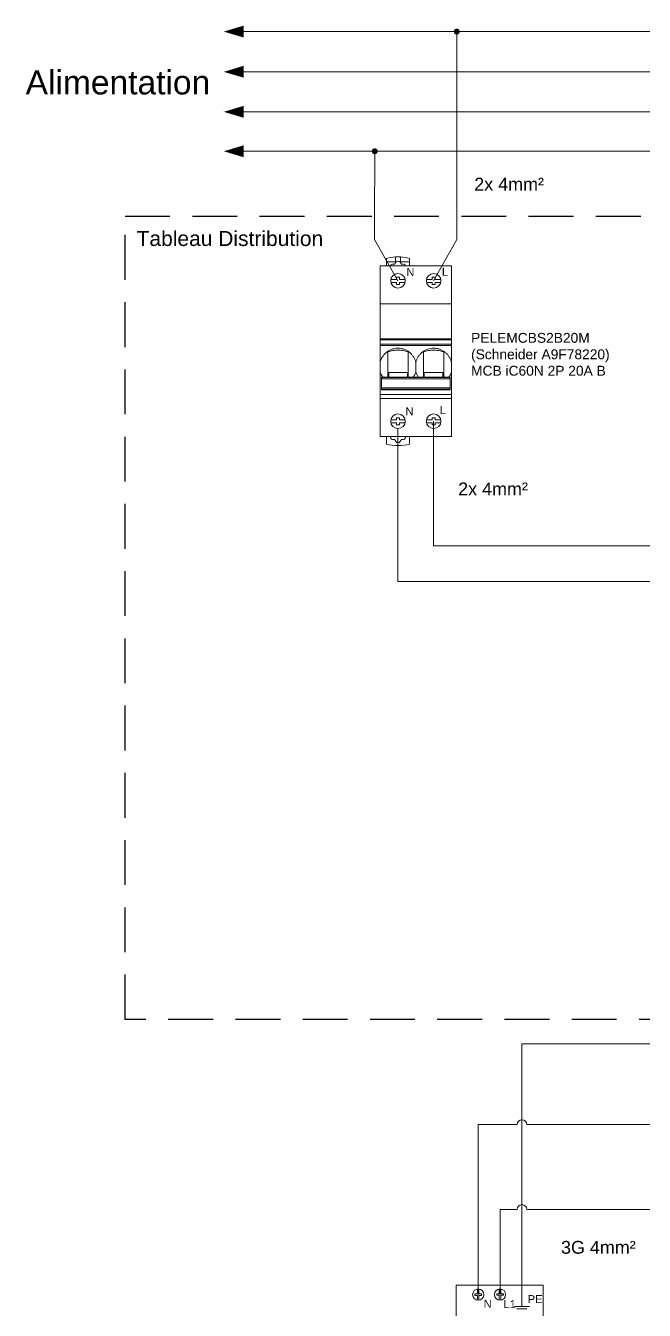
# Model space of a CAD drawing. Header units: millimetres. Extents: x 2593 to 3010, y 1326 to 1702.
# Drawn here: x 2593.2 to 2680.8, y 1518.4 to 1700.4 of the extents above; entities that cross this region are included whole.
import ezdxf

# ---------------------------------------------------------------- set-up
doc = ezdxf.new("R2010")
doc.units = ezdxf.units.MM
doc.linetypes.add('HIDDEN', pattern=[9.525, 6.35, -3.175])
for name, color, linetype, lineweight in [('01_Puissance', 250, 'Continuous', 20), ('03_Symbole', 250, 'Continuous', 15), ('trait fin', 253, 'HIDDEN', 18)]:
    doc.layers.add(name, color=color, linetype=linetype, lineweight=lineweight)
doc.layers.add('04_Texte', color=7, linetype='Continuous')
doc.styles.get("Standard").update_dxf_attribs({"font": 'arial.ttf'})

msp = doc.modelspace()

# ---------------------------------------------------------------- linework, layer by layer
at = {"layer": '01_Puissance'}
for p, q in [((2624.03, 1700.17), (2624.03, 1700.17)), ((2624.08, 1699.6), (2919.35, 1699.6)), ((2654.27, 1672.88), (2654.27, 1699.6)), ((2624.08, 1693.91), (2919.35, 1693.82)), ((2624.26, 1694.05), (2624.26, 1694.05)), ((2624.08, 1688.23), (2624.08, 1688.23)), ((2624.08, 1688.23), (2919.35, 1688.23)), ((2624.08, 1682.64), (2919.35, 1682.64)), ((2642.65, 1682.64), (2642.64, 1672.78)), ((2642.64, 1672.78), (2642.64, 1670.13)), ((2654.27, 1672.88), (2654.27, 1670.13)), ((2642.64, 1670.13), (2645.95, 1664.29)), ((2654.27, 1670.13), (2651, 1664.29)), ((2645.95, 1643.37), (2645.95, 1621.7)), ((2651, 1644.4), (2650.99, 1626.74)), ((2650.99, 1626.74), (2685.34, 1626.74)), ((2645.95, 1621.7), (2684.23, 1621.7)), ((2663.51, 1520.69), (2663.51, 1556.18)), ((2663.51, 1556.18), (2685.34, 1556.18)), ((2657.31, 1520.68), (2657.31, 1544.75)), ((2657.31, 1544.75), (2662.81, 1544.75)), ((2664.21, 1544.75), (2686.04, 1544.75)), ((2660.4, 1520.68), (2660.41, 1532.72)), ((2660.41, 1532.72), (2662.81, 1532.72)), ((2664.21, 1532.72), (2679.87, 1532.72)), ((2689.64, 1532.72), (2679.87, 1532.72)), ((2666.5, 1521.99), (2666.5, 1521.88)), ((2663.51, 1520.69), (2663.51, 1519)), ((2663.51, 1519), (2662.45, 1519)), ((2662.45, 1519), (2664.58, 1519)), ((2663.51, 1518.64), (2662.8, 1518.64)), ((2662.8, 1518.64), (2664.22, 1518.64))]:
    msp.add_line(p, q, dxfattribs=at)
for points in [[(2624.08, 1699.6, 1.68, 0, 0), (2621.28, 1699.6, 0, 0, 0)], [(2624.08, 1693.91, 1.68, 0, 0), (2621.28, 1693.89, 0, 0, 0)], [(2624.08, 1688.23, 1.68, 0, 0), (2621.28, 1688.23, 0, 0, 0)], [(2624.08, 1682.64, 1.68, 0, 0), (2621.28, 1682.64, 0, 0, 0)]]:
    msp.add_lwpolyline(points, format="xyseb", dxfattribs=at)
at = {"layer": '01_Puissance', "const_width": 0.419}
for points in [[(2654.06, 1699.6, 1), (2654.48, 1699.6, 1)], [(2642.44, 1682.64, 1), (2642.86, 1682.64, 1)]]:
    msp.add_lwpolyline(points, format="xyb", close=True, dxfattribs=at)
at = {"layer": '01_Puissance'}
for centre in [(2663.51, 1544.75), (2663.51, 1532.72)]:
    msp.add_arc(centre, 0.698, 0, 180, dxfattribs=at)
at = {"layer": '03_Symbole', "color": 7, "linetype": 'Continuous'}
for p, q in [((2644.33, 1666.99), (2644.33, 1667.46)), ((2644.33, 1666.58), (2644.33, 1666.99)), ((2645.6, 1666.99), (2644.33, 1666.99)), ((2645.6, 1667.69), (2645.6, 1666.99)), ((2646.31, 1666.99), (2646.31, 1667.69)), ((2647.58, 1666.99), (2646.31, 1666.99)), ((2647.58, 1667.46), (2647.58, 1666.99)), ((2647.58, 1666.99), (2647.58, 1666.58)), ((2643.43, 1642.26), (2643.43, 1666.42)), ((2653.52, 1666.42), (2643.43, 1666.42)), ((2645.51, 1666.64), (2645.17, 1666.64)), ((2646.74, 1666.64), (2646.39, 1666.64)), ((2653.52, 1642.26), (2653.52, 1666.42)), ((2645.75, 1664.5), (2644.95, 1664.5)), ((2645.75, 1664.07), (2644.95, 1664.07)), ((2645.75, 1664.5), (2645.75, 1664.79)), ((2645.75, 1664.79), (2646.15, 1664.79)), ((2645.75, 1663.79), (2645.75, 1664.07)), ((2646.15, 1663.79), (2645.75, 1663.79)), ((2646.15, 1664.79), (2646.15, 1664.5)), ((2646.15, 1664.5), (2646.96, 1664.5)), ((2646.15, 1664.07), (2646.15, 1663.79)), ((2646.15, 1664.07), (2646.96, 1664.07)), ((2650.8, 1664.5), (2649.99, 1664.5)), ((2650.8, 1664.07), (2649.99, 1664.07)), ((2650.8, 1664.5), (2650.8, 1664.79)), ((2650.8, 1664.79), (2651.2, 1664.79)), ((2650.8, 1663.79), (2650.8, 1664.07)), ((2651.2, 1663.79), (2650.8, 1663.79)), ((2651.2, 1664.79), (2651.2, 1664.5)), ((2651.2, 1664.5), (2652, 1664.5)), ((2651.2, 1664.07), (2651.2, 1663.79)), ((2651.2, 1664.07), (2652, 1664.07)), ((2653.52, 1661.04), (2643.43, 1661.04)), ((2653.52, 1656.05), (2643.43, 1656.05)), ((2643.43, 1655.93), (2653.52, 1655.93)), ((2643.43, 1655.34), (2653.52, 1655.34)), ((2653.52, 1655.11), (2643.43, 1655.11)), ((2644.53, 1650.66), (2644.53, 1654.24)), ((2647.38, 1650.66), (2647.38, 1654.24)), ((2649.57, 1650.66), (2649.57, 1654.24)), ((2652.42, 1650.66), (2652.42, 1654.24)), ((2648.47, 1651.37), (2648.47, 1652.79)), ((2643.59, 1648.87), (2643.59, 1650.66)), ((2643.59, 1650.66), (2653.36, 1650.66)), ((2644.63, 1650.66), (2644.63, 1651.29)), ((2644.63, 1651.29), (2647.28, 1651.29)), ((2647.28, 1651.29), (2647.28, 1650.66)), ((2649.67, 1651.29), (2652.32, 1651.29)), ((2649.67, 1650.66), (2649.67, 1651.29)), ((2652.32, 1651.29), (2652.32, 1650.66)), ((2653.36, 1650.66), (2653.36, 1648.87)), ((2653.36, 1650.58), (2643.59, 1650.58)), ((2653.36, 1650.42), (2643.59, 1650.42)), ((2653.36, 1649.11), (2643.59, 1649.11)), ((2643.59, 1648.93), (2653.36, 1648.93)), ((2643.59, 1648.87), (2653.36, 1648.87)), ((2643.43, 1648.21), (2653.52, 1648.21)), ((2653.52, 1647.64), (2643.43, 1647.64)), ((2645.75, 1644.61), (2644.95, 1644.61)), ((2645.75, 1644.18), (2644.95, 1644.18)), ((2645.75, 1644.89), (2646.15, 1644.89)), ((2645.75, 1644.61), (2645.75, 1644.89)), ((2645.75, 1643.9), (2645.75, 1644.18)), ((2646.15, 1643.9), (2645.75, 1643.9)), ((2646.15, 1644.89), (2646.15, 1644.61)), ((2646.15, 1644.61), (2646.96, 1644.61)), ((2646.15, 1644.18), (2646.96, 1644.18)), ((2646.15, 1644.18), (2646.15, 1643.9)), ((2650.8, 1644.61), (2649.99, 1644.61)), ((2650.8, 1644.18), (2649.99, 1644.18)), ((2650.8, 1644.89), (2651.2, 1644.89)), ((2650.8, 1644.61), (2650.8, 1644.89)), ((2650.8, 1643.9), (2650.8, 1644.18)), ((2651.2, 1643.9), (2650.8, 1643.9)), ((2651.2, 1644.89), (2651.2, 1644.61)), ((2651.2, 1644.61), (2652, 1644.61)), ((2651.2, 1644.18), (2652, 1644.18)), ((2651.2, 1644.18), (2651.2, 1643.9)), ((2643.43, 1642.26), (2653.52, 1642.26)), ((2644.31, 1642.26), (2644.31, 1641.17)), ((2645.5, 1641.83), (2645.17, 1641.83)), ((2646.74, 1641.83), (2646.41, 1641.83)), ((2647.59, 1641.17), (2647.59, 1642.26)), ((2657.2, 1520.79), (2657.2, 1521.47)), ((2657.41, 1520.79), (2657.41, 1521.47)), ((2660.3, 1520.79), (2660.3, 1521.48)), ((2660.51, 1520.79), (2660.51, 1521.48)), ((2656.85, 1520.79), (2656.85, 1520.57)), ((2657.2, 1520.79), (2656.85, 1520.79)), ((2656.85, 1520.57), (2657.2, 1520.57)), ((2657.2, 1520.57), (2657.2, 1519.89)), ((2657.77, 1520.79), (2657.41, 1520.79)), ((2657.41, 1520.57), (2657.41, 1519.89)), ((2657.41, 1520.57), (2657.77, 1520.57)), ((2657.77, 1520.57), (2657.77, 1520.79)), ((2659.94, 1520.58), (2659.94, 1520.79)), ((2659.94, 1520.79), (2660.3, 1520.79)), ((2660.3, 1520.58), (2659.94, 1520.58)), ((2660.3, 1520.58), (2660.3, 1519.89)), ((2660.51, 1520.79), (2660.87, 1520.79)), ((2660.51, 1520.58), (2660.51, 1519.89)), ((2660.87, 1520.58), (2660.51, 1520.58)), ((2660.87, 1520.79), (2660.87, 1520.58))]:
    msp.add_line(p, q, dxfattribs=at)
for points in [[(2643.79, 1650.66), (2643.6, 1650.92), (2643.43, 1651.37)], [(2648.47, 1651.37), (2648.29, 1650.89), (2648.12, 1650.66)], [(2648.83, 1650.66), (2648.65, 1650.91), (2648.47, 1651.37)], [(2653.52, 1651.37), (2653.34, 1650.89), (2653.16, 1650.66)]]:
    msp.add_lwpolyline(points, dxfattribs=at)
at = {"layer": '03_Symbole'}
msp.add_lwpolyline([(2654.21, 1521.99), (2666.5, 1521.99), (2666.5, 1501.68), (2654.21, 1501.68)], close=True, dxfattribs=at)
at = {"layer": '03_Symbole', "color": 7, "linetype": 'Continuous'}
for centre, radius in [((2645.95, 1664.29), 1.03), ((2651, 1664.29), 1.03), ((2645.95, 1644.4), 1.03), ((2651, 1644.4), 1.03), ((2657.31, 1520.68), 0.798), ((2660.4, 1520.68), 0.798)]:
    msp.add_circle(centre, radius, dxfattribs=at)
for centre, radius, start, end in [((2645.96, 1662.19), 5.51, 93.7668, 107.1978), ((2645.96, 1662.19), 5.51, 86.3591, 93.7668), ((2645.96, 1662.19), 5.51, 72.9337, 86.3591), ((2644.04, 1666.65), 0.284, 308.5163, 347.0319), ((2644.04, 1666.65), 0.284, 347.0631, 359.9849), ((2645.17, 1666.35), 0.285, 90.0557, 166.524), ((2646.74, 1666.35), 0.285, 13.4739, 89.9443), ((2647.86, 1666.65), 0.284, 180.0152, 192.8736), ((2647.86, 1666.65), 0.284, 192.9049, 231.4838), ((2645.17, 1642.12), 0.285, 149.9964, 270), ((2645.95, 1641.83), 0.456, 180, 0), ((2646.74, 1642.12), 0.285, 270, 30.0038), ((2645.95, 1647.22), 6.27, 254.849, 285.151)]:
    msp.add_arc(centre, radius, start, end, dxfattribs=at)
msp.add_ellipse((2645.95, 1666.64), major_axis=(0, 0.443), ratio=0.997493, start_param=-1.570796, end_param=1.570796, dxfattribs=at)
for points, knots in [([(2644.33, 1666.58), (2644.33, 1666.55), (2644.32, 1666.49), (2644.29, 1666.44), (2644.28, 1666.42)], [0, 0, 0, 0, 0.500039, 1, 1, 1, 1]), ([(2647.63, 1666.42), (2647.61, 1666.44), (2647.59, 1666.49), (2647.58, 1666.55), (2647.58, 1666.58)], [0, 0, 0, 0, 0.499961, 1, 1, 1, 1]), ([(2645.95, 1654.74), (2645.79, 1654.74), (2645.47, 1654.71), (2645, 1654.58), (2644.57, 1654.36), (2644.31, 1654.16), (2644.2, 1654.05)], [0, 0, 0, 0, 0.249983, 0.499973, 0.749982, 1, 1, 1, 1]), ([(2645.95, 1654.46), (2645.71, 1654.46), (2645.22, 1654.42), (2644.75, 1654.31), (2644.53, 1654.24)], [0, 0, 0, 0, 0.509146, 1, 1, 1, 1]), ([(2645.95, 1654.74), (2646.1, 1654.74), (2646.31, 1654.73), (2646.59, 1654.67), (2646.86, 1654.58), (2647.19, 1654.44), (2647.55, 1654.2), (2647.87, 1653.91), (2648.13, 1653.58), (2648.34, 1653.2), (2648.44, 1652.93), (2648.47, 1652.79)], [0, 0, 0, 0, 0.125046, 0.187644, 0.250209, 0.375224, 0.500253, 0.625262, 0.750232, 0.875163, 1, 1, 1, 1]), ([(2647.38, 1654.24), (2647.15, 1654.31), (2646.68, 1654.42), (2646.2, 1654.46), (2645.95, 1654.46)], [0, 0, 0, 0, 0.490854, 1, 1, 1, 1]), ([(2648.47, 1652.79), (2648.51, 1652.93), (2648.61, 1653.2), (2648.82, 1653.58), (2649.08, 1653.91), (2649.4, 1654.2), (2649.76, 1654.44), (2650.15, 1654.61), (2650.57, 1654.72), (2650.85, 1654.74), (2651, 1654.74)], [0, 0, 0, 0, 0.124861, 0.249813, 0.374793, 0.499813, 0.624849, 0.749888, 0.874952, 1, 1, 1, 1]), ([(2651, 1654.46), (2650.75, 1654.46), (2650.27, 1654.42), (2649.8, 1654.31), (2649.57, 1654.24)], [0, 0, 0, 0, 0.509146, 1, 1, 1, 1]), ([(2651, 1654.74), (2651.14, 1654.74), (2651.35, 1654.73), (2651.63, 1654.67), (2651.91, 1654.58), (2652.23, 1654.44), (2652.59, 1654.2), (2652.91, 1653.91), (2653.17, 1653.58), (2653.38, 1653.2), (2653.48, 1652.93), (2653.52, 1652.79)], [0, 0, 0, 0, 0.125046, 0.187644, 0.250209, 0.375224, 0.500253, 0.625262, 0.750232, 0.875163, 1, 1, 1, 1]), ([(2652.42, 1654.24), (2652.2, 1654.31), (2651.72, 1654.42), (2651.24, 1654.46), (2651, 1654.46)], [0, 0, 0, 0, 0.490854, 1, 1, 1, 1]), ([(2643.43, 1652.79), (2643.46, 1652.91), (2643.55, 1653.15), (2643.72, 1653.48), (2643.93, 1653.79), (2644.1, 1653.97), (2644.2, 1654.05)], [0, 0, 0, 0, 0.249803, 0.499808, 0.749905, 1, 1, 1, 1])]:
    msp.add_open_spline(points, degree=3, knots=knots, dxfattribs=at)
at = {"layer": 'trait fin', "lineweight": -3}
msp.add_lwpolyline([(2607.3, 1673.44), (2953.14, 1673.44), (2953.14, 1559.66), (2607.3, 1559.66)], close=True, dxfattribs=at)

# ---------------------------------------------------------------- texts
at = {"layer": '04_Texte', "attachment_point": 1}
for s, width, gutter_width, heights, insert, char_height in [('Alimentation', 9.96, 17.01, [0], (2593.21, 1694.1), 3.4014), ('N', 1.1335, 5.67, [0], (2647.13, 1666.1), 1.13), ('L', 1.1335, 5.67, [0], (2652.17, 1666.14), 1.13), ('PELEMCBS2B20M\\P(Schneider A9F78220)\\PMCB iC60N 2P 20A B', 34.2632, 6.98, [8.56], (2656.3, 1656.91), 1.3965), ('N', 1.1335, 5.67, [0], (2647, 1646.38), 1.13), ('L', 1.1335, 5.67, [0], (2651.88, 1646.54), 1.13), ('N', 1.1335, 5.67, [0], (2658.08, 1519.95), 1.13), ('L1', 1.1335, 5.67, [0], (2660.89, 1519.89), 1.133), ('PE', 1.1335, 5.67, [0], (2664.32, 1520.6), 1.133)]:
    msp.add_mtext_dynamic_manual_height_columns(s, width=width, gutter_width=gutter_width, heights=heights, dxfattribs=dict(at, insert=insert, char_height=char_height))
at = {"layer": '04_Texte', "lineweight": -3, "attachment_point": 1}
for s, width, gutter_width, insert, char_height in [('2x 4mm²', 14.5847, 9.09, (2656.75, 1678.89), 1.818), ('Tableau Distribution', 26.434, 10.64, (2608.93, 1671.35), 2.1272), ('2x 4mm²', 14.5847, 9.09, (2654.47, 1635.72), 1.818), ('3G 4mm²', 14.5847, 9.09, (2669.04, 1528.28), 1.818)]:
    msp.add_mtext_dynamic_manual_height_columns(s, width=width, gutter_width=gutter_width, heights=[0], dxfattribs=dict(at, insert=insert, char_height=char_height))

doc.saveas('drawing.dxf')
